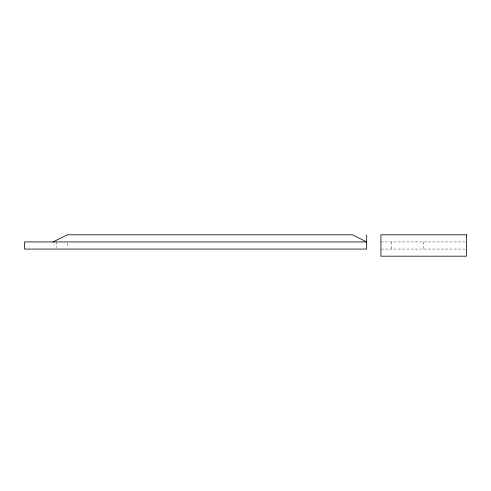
<?xml version="1.0" encoding="UTF-8"?>
<svg xmlns="http://www.w3.org/2000/svg" width="491" height="491" viewBox="0 0 491 491"><rect width="100%" height="100%" fill="white"/><g stroke="black" fill="none" stroke-linecap="round" stroke-linejoin="round"><path stroke-width="0.37" stroke-dasharray="2.46 1.84" d="M380.924 241.934L465.689 241.934M380.924 249.066L465.689 249.066M423.684 241.934L423.684 249.066M391.609 241.934L391.609 249.066M67.316 243.364L67.316 247.636M56.625 241.934L56.625 247.636"/><path stroke-width="0.74" d="M53.059 241.934L67.316 234.808L352.409 234.808L366.667 241.934L24.55 241.934L24.55 249.066L366.667 249.066L366.667 234.808M466.45 234.808L380.924 234.808L380.924 256.192L466.45 256.192L466.45 234.808"/></g></svg>
